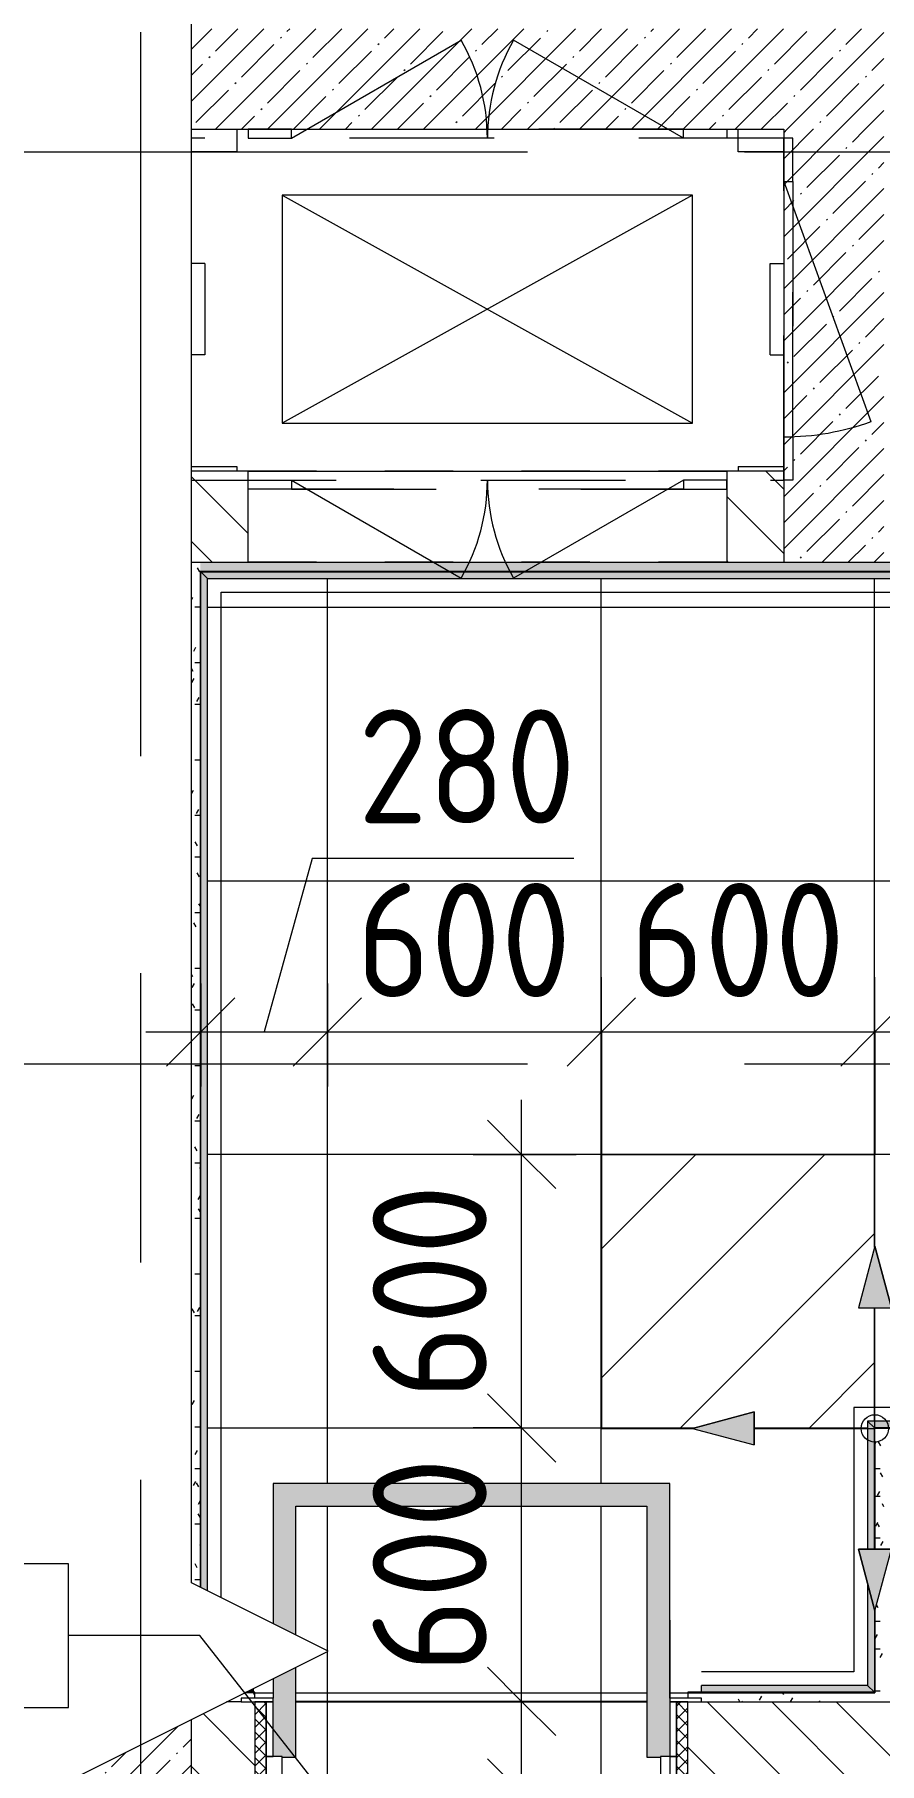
# Model space of a CAD drawing. Header units: millimetres. Extents: x 81773 to 282675, y -8553 to 29000.
# Drawn here: x 84627 to 86480, y 13465 to 17257 of the extents above; entities that cross this region are included whole.
import ezdxf

# ---------------------------------------------------------------- set-up
doc = ezdxf.new("R2010")
doc.units = ezdxf.units.MM
for name, pattern in [('Осевая', [3175, 635, -476.25, 1587.5, -476.25]), ('Снесенные', [714.375, 476.25, -238.125]), ('Штрих', [635, 317.5, -317.5]), ('Штрих короткий', [300, 150, -150])]:
    doc.linetypes.add(name, pattern=pattern)
for name, color, linetype, lineweight in [('A-ANNO-DIMS', 7, 'Continuous', 9), ('A-ANNO-DIMS-100', 7, 'Continuous', 9), ('A-DETL', 7, 'Continuous', 9), ('A-DETL-GENF', 7, 'Continuous', 9), ('A-DOOR', 7, 'Continuous', 9), ('A-DOOR-1', 7, 'Continuous', 13), ('A-DOOR-2', 7, 'Штрих короткий', 9), ('A-DOOR-FRAM', 7, 'Continuous', 13), ('A-DOOR-FRAM-1', 7, 'Continuous', 9), ('A-FLOR-HRAL-IDEN', 7, 'Continuous', 9), ('A-FLOR-IDEN', 7, 'Continuous', 9), ('A-FLOR-PATT', 7, 'Continuous', 9), ('A-GENM', 7, 'Continuous', 9), ('A-GENM-1', 7, 'Штрих', 9), ('A-WALL', 7, 'Continuous', 9), ('I-WALL', 7, 'Continuous', 9), ('M-EQPM', 7, 'Continuous', 9), ('M-EQPM-1', 7, 'Штрих', 9), ('M-EQPM-2', 7, 'Снесенные', 9), ('Оси', 7, 'Continuous', 9), ('Оси-2', 7, 'Осевая', 9)]:
    doc.layers.add(name, color=color, linetype=linetype, lineweight=lineweight)
for name, color, linetype, lineweight, true_color in [('A-DETL-GENF-2', 7, 'Continuous', 9, 0x004000), ('A-FLOR-1', 7, 'Continuous', 9, 0x787878), ('A-GENM-4', 7, 'Continuous', 9, 0x8000ff), ('A-WALL-1', 9, 'Continuous', 9, 0x808080), ('A-WALL-FNSH-1', 9, 'Continuous', 9, 0x808080), ('I-WALL-2', 9, 'Continuous', 9, 0x808080)]:
    doc.layers.add(name, color=color, linetype=linetype, lineweight=lineweight, true_color=true_color)
doc.styles.add('ISOCPEUR', font='isocpeur.ttf', dxfattribs={"width": 0.9, "height": 250})
doc.dimstyles.new('ISO-2_5_0_9К_БОЛЬШОЙ_округление', dxfattribs={"dimscale": 304.8, "dimtxt": 248.995294, "dimasz": 0.492126, "dimexe": 0.393701, "dimexo": 0, "dimgap": 0, "dimtad": 1, "dimdec": 0, "dimrnd": 10, "dimzin": 0, "dimdsep": 46, "dimtxsty": 'ISOCPEUR', "dimblk1": 'OBLIQUE', "dimblk2": 'OBLIQUE', "dimsah": 1, "dimcen": 0.09, "dimdle": 0.393701, "dimazin": 0, "dimtfac": 1, "dimtdec": 4, "dimtix": 1, "dimtmove": 0, "dimatfit": 3, "dimfxl": 1, "dimtvp": 1, "dimtolj": 1, "dimtzin": 0, "dimarcsym": 2})
doc.dimstyles.new('ISO-2_5_0_9К_БОЛЬШОЙ_округление_1', dxfattribs={"dimscale": 304.8, "dimtxt": 248.995294, "dimasz": 0.492126, "dimexe": 0.393701, "dimexo": 0, "dimgap": 0, "dimtad": 1, "dimdec": 0, "dimrnd": 10, "dimzin": 0, "dimdsep": 46, "dimtxsty": 'ISOCPEUR', "dimblk1": 'OBLIQUE', "dimblk2": 'OBLIQUE', "dimsah": 1, "dimcen": 0.09, "dimdle": 0.393701, "dimazin": 0, "dimtfac": 1, "dimtdec": 4, "dimtix": 1, "dimtmove": 1, "dimatfit": 3, "dimfxl": 1, "dimtvp": 1, "dimtolj": 1, "dimtzin": 0, "dimarcsym": 2})
pattern_1 = [(45, (0, 0), (-57.02463, 57.02463), []), (45, (57.025, 0), (-57.02463, 57.02463), [100.806, -20.161, 3.353, -16.808])]
pattern_2 = [(135, (0, 0), (-70.71068, -70.71068), [])]
pattern_3 = [(0, (0, 0), (121.92, 30.48), [10.058, -81.382, 10.058, -81.382, -487.68]), (0, (0, 0), (121.92, 30.48), [-182.88, 10.058, -172.822, 10.058, -81.382, -213.36]), (0, (0, 0), (121.92, 30.48), [-457.2, 10.058, -50.902, 10.058, -142.342]), (120, (45.72, 15.24), (-87.356454, 90.345817), [10.058, -81.382, 10.058, -81.382, -487.68]), (120, (45.72, 15.24), (-87.356454, 90.345817), [-182.88, 10.058, -172.822, 10.058, -81.382, -213.36]), (120, (45.72, 15.24), (-87.356454, 90.345817), [-457.2, 10.058, -50.902, 10.058, -142.342]), (240, (60.96, 76.2), (-34.563546, -120.825817), [10.058, -81.382, 10.058, -81.382, -487.68]), (240, (60.96, 76.2), (-34.563546, -120.825817), [-182.88, 10.058, -172.822, 10.058, -81.382, -213.36]), (240, (60.96, 76.2), (-34.563546, -120.825817), [-457.2, 10.058, -50.902, 10.058, -142.342])]

# ---------------------------------------------------------------- blocks, each defined once
blk = doc.blocks.new('110_Дверь_СКБ_1Ст_Внутренняя1 - Д-8 950x2100h_охрана-V1-План раскладки напольных покрытий 3 этажа в осях 23-33')
at = {"layer": 'A-DOOR'}
h = blk.add_hatch(dxfattribs=at)
h.set_pattern_fill('FP_6', color=256, style=0, pattern_type=2)
h.set_pattern_definition([(135, (1826.41, 164.685), (-14.14214, -14.14214), []), (225, (1826.41, 164.685), (14.14214, -14.14214), [])])
h.paths.add_polyline_path([(462.5, 100), (462.5, -100), (487.5, -100), (487.5, 100)])
at = {"layer": 'A-DOOR-FRAM-1'}
h = blk.add_hatch(dxfattribs=at)
h.set_pattern_fill('FP_7', color=256, style=0, pattern_type=2)
h.set_pattern_definition([(45, (-296.384, 164.685), (-14.1421, 14.1421), []), (135, (-296.384, 164.685), (-14.1421, -14.1421), [])])
h.paths.add_polyline_path([(-437.5, 100), (-462.5, 100), (-462.5, -100), (-437.5, -100), (-437.5, -2.4)])
at = {"layer": 'A-DOOR'}
blk.add_arc((437.5, 100), 850, 90, 180, dxfattribs=at)
at = {"layer": 'A-DOOR-1'}
for p, q in [((437.5, 950), (397.5, 950)), ((397.5, 950), (397.5, 100)), ((437.5, 100), (437.5, 950)), ((397.5, 100), (437.5, 100))]:
    blk.add_line(p, q, dxfattribs=at)
at = {"layer": 'A-DOOR-FRAM'}
for p, q in [((-422.5, 108), (-492.5, 108)), ((-492.5, 108), (-492.5, 100)), ((-492.5, 100), (-422.5, 100)), ((-437.5, 100), (-462.5, 100)), ((-462.5, 100), (-462.5, -100)), ((-412.5, 100), (-437.5, 100)), ((-437.5, 100), (-437.5, 20)), ((-437.5, -100), (-437.5, 100)), ((-422.5, 100), (-437.5, 100)), ((-437.5, 100), (-437.5, 99)), ((-437.5, 99), (-422.5, 99)), ((-422.5, 100), (-422.5, 108)), ((-422.5, 99), (-422.5, 100)), ((-412.5, 60), (-412.5, 100)), ((437.5, 100), (437.5, 60)), ((462.5, 100), (437.5, 100)), ((517.5, 108), (447.5, 108)), ((447.5, 108), (447.5, 100)), ((462.5, 100), (447.5, 100)), ((447.5, 100), (447.5, 99)), ((447.5, 100), (517.5, 100)), ((447.5, 99), (462.5, 99)), ((462.5, 20), (462.5, 100)), ((487.5, 100), (462.5, 100)), ((462.5, 100), (462.5, -100)), ((462.5, 99), (462.5, 100)), ((487.5, -100), (487.5, 100)), ((517.5, 100), (517.5, 108)), ((-402.5, 60), (-412.5, 60)), ((-402.5, 20), (-402.5, 60)), ((437.5, 60), (427.5, 60)), ((427.5, 60), (427.5, 20)), ((-437.5, 20), (-402.5, 20)), ((-422.5, 20), (-437.5, 20)), ((-437.5, 20), (-437.5, -100)), ((-422.5, -100), (-422.5, 20)), ((427.5, 20), (462.5, 20)), ((462.5, 20), (447.5, 20)), ((447.5, 20), (447.5, -100)), ((462.5, -100), (462.5, 20)), ((-422.5, -100), (-492.5, -100)), ((-492.5, -100), (-492.5, -108)), ((-492.5, -108), (-422.5, -108)), ((-462.5, -100), (-437.5, -100)), ((-437.5, -100), (-422.5, -100)), ((-422.5, -108), (-422.5, -100)), ((447.5, -100), (462.5, -100)), ((517.5, -100), (447.5, -100)), ((447.5, -100), (447.5, -108)), ((447.5, -108), (517.5, -108)), ((462.5, -100), (487.5, -100)), ((517.5, -108), (517.5, -100))]:
    blk.add_line(p, q, dxfattribs=at)
blk = doc.blocks.new('DOR_Проход в стене_Прямоугольный - 1050x1150 EI30-23344994-План раскладки напольных покрытий 3 этажа в осях 23-33')
at = {"layer": 'A-DOOR-2'}
for p, q in [((525, 100), (-525, 100)), ((525, -100), (-525, -100))]:
    blk.add_line(p, q, dxfattribs=at)
blk = doc.blocks.new('160_Подъемник - 160_Подъемник-23521422-План раскладки напольных покрытий 3 этажа в осях 23-33')
at = {"layer": 'A-GENM'}
for p, q in [((220, 0), (592.4, 215)), ((1080, 0), (707.6, 215)), ((-20, -95), (-20, 0)), ((-20, 0), (0, 0)), ((0, 0), (0, -95)), ((220, 20), (125, 20)), ((125, 20), (125, 0)), ((220, 0), (220, 20)), ((1080, 0), (1080, 20)), ((1080, 20), (1175, 20)), ((1175, 20), (1175, 0)), ((125, 0), (220, 0)), ((1175, 0), (1080, 0)), ((0, -95), (-20, -95)), ((0, -655), (-191.5, -128.8)), ((0, -655), (-20, -655)), ((-20, -655), (-20, -750)), ((0, -750), (0, -655)), ((-20, -750), (0, -750)), ((125, -770), (125, -750)), ((125, -750), (220, -750)), ((220, -750), (220, -770)), ((220, -750), (592.4, -965)), ((1080, -750), (707.6, -965)), ((1080, -750), (1080, -770)), ((1175, -750), (1080, -750)), ((1175, -770), (1175, -750)), ((220, -770), (125, -770)), ((1080, -770), (1175, -770))]:
    blk.add_line(p, q, dxfattribs=at)
for centre, radius, start, end in [((220, 0), 430, 0, 30), ((1080, 0), 430, 150, 180), ((0, -655), 560, 90, 110), ((220, -750), 430, 330, 0), ((1080, -750), 430, 180, 210)]:
    blk.add_arc(centre, radius, start, end, dxfattribs=at)
at = {"layer": 'A-GENM-1'}
for p, q in [((1080, 20), (220, 20)), ((220, 20), (1080, 20)), ((-20, -95), (-20, -655)), ((-20, -655), (-20, -95)), ((220, -770), (792, -770)), ((1080, -770), (508, -770))]:
    blk.add_line(p, q, dxfattribs=at)
at = {"layer": 'M-EQPM'}
for p, q in [((1100, -625), (200, -125)), ((200, -625), (1100, -125)), ((1100, -125), (200, -125)), ((200, -125), (200, -625)), ((1100, -625), (1100, -125)), ((200, -625), (1100, -625))]:
    blk.add_line(p, q, dxfattribs=at)
at = {"layer": 'M-EQPM-1'}
for p, q in [((1299.3, 0), (0, 0)), ((0, 0), (0, -750)), ((0, -750), (1299.3, -750))]:
    blk.add_line(p, q, dxfattribs=at)
blk = doc.blocks.new('Закладная деталь приямка - 200_100-20924312-План раскладки напольных покрытий 3 этажа в осях 23-33')
at = {"layer": 'M-EQPM-2'}
for p, q in [((85000, 16755), (84970.7, 16755)), ((85000, 16755), (85000, 16555)), ((85000, 16555), (84970.7, 16555))]:
    blk.add_line(p, q, dxfattribs=at)
blk = doc.blocks.new('Закладная деталь приямка - 200_100-V17-План раскладки напольных покрытий 3 этажа в осях 23-33')
at = {"layer": 'M-EQPM-2'}
for p, q in [((86240, 16555), (86240, 16755)), ((86240, 16755), (86270, 16755)), ((86240, 16555), (86270, 16555))]:
    blk.add_line(p, q, dxfattribs=at)
blk = doc.blocks.new('Закладная деталь приямка - 150_100-20924311-План раскладки напольных покрытий 3 этажа в осях 23-33')
at = {"layer": 'M-EQPM-2'}
for p, q in [((85070, 17050), (85070, 17000)), ((85070, 17000), (84970.7, 17000))]:
    blk.add_line(p, q, dxfattribs=at)
blk = doc.blocks.new('Закладная деталь приямка - 150_100-V18-План раскладки напольных покрытий 3 этажа в осях 23-33')
at = {"layer": 'M-EQPM-2'}
for p, q in [((86170, 17000), (86170, 17050)), ((86270, 17000), (86170, 17000))]:
    blk.add_line(p, q, dxfattribs=at)
blk = doc.blocks.new('Закладная деталь приямка - 150_100-V19-План раскладки напольных покрытий 3 этажа в осях 23-33')
at = {"layer": 'M-EQPM-2'}
for q in [(86270, 16310), (86170, 16300)]:
    blk.add_line((86170, 16310), q, dxfattribs=at)
blk = doc.blocks.new('Закладная деталь приямка - 150_100-V20-План раскладки напольных покрытий 3 этажа в осях 23-33')
at = {"layer": 'M-EQPM-2'}
for p, q in [((84970.7, 16310), (85070, 16310)), ((85070, 16310), (85070, 16300))]:
    blk.add_line(p, q, dxfattribs=at)
blk = doc.blocks.new('Плинтус - Плинтус керамогранит светло-серый-29857412-План раскладки напольных покрытий 3 этажа в осях 23-33')
at = {"layer": 'A-GENM-4'}
blk.add_hatch(color=256, dxfattribs=at).paths.add_polyline_path([(3963, -15), (3978, 0), (0, 0), (15, -15), (2063.4, -15)])
for p, q in [((0, 0), (3978, 0)), ((0, 0), (15, -15)), ((15, -15), (3963, -15)), ((3963, -15), (3978, 0)), ((45, -45), (3933, -45))]:
    blk.add_line(p, q, dxfattribs=at)
blk = doc.blocks.new('Плинтус - Плинтус керамогранит светло-серый-29857413-План раскладки напольных покрытий 3 этажа в осях 23-33')
at = {"layer": 'A-GENM-4'}
h = blk.add_hatch(color=256, dxfattribs=at)
h.paths.add_polyline_path([(2500, 0), (2234.2, 0), (2234.2, -15), (2515, -15)])
h.paths.add_polyline_path([(2099, 0), (0, 0), (15, -15), (2158.7, -15), (2102.7, 0)])
for p, q in [((0, 0), (2102.7, 0)), ((0, 0), (15, -15)), ((15, -15), (2158.7, -15)), ((2234.2, 0), (2499, 0)), ((2234.2, -15), (2499, -15)), ((2499, -15), (2515, -15)), ((2515, -15), (2500, 0)), ((45, -45), (2499, -45)), ((2499, -45), (2545, -45))]:
    blk.add_line(p, q, dxfattribs=at)
blk = doc.blocks.new('Плинтус - Плинтус керамогранит светло-серый-29857292-План раскладки напольных покрытий 3 этажа в осях 23-33')
at = {"layer": 'A-GENM-4'}
h = blk.add_hatch(color=256, dxfattribs=at)
h.paths.add_polyline_path([(580, 0), (397.3, 0), (341.3, -15), (565, -15)])
h.paths.add_polyline_path([(265.8, -15), (265.8, 0), (0, 0), (-15, -15), (1, -15)])
for p, q in [((0, 0), (-15, -15)), ((-15, -15), (1, -15)), ((1, 0), (265.8, 0)), ((1, -15), (265.8, -15)), ((341.3, -15), (565, -15)), ((397.3, 0), (580, 0)), ((565, -15), (580, 0)), ((-45, -45), (1, -45)), ((1, -45), (535, -45))]:
    blk.add_line(p, q, dxfattribs=at)
blk = doc.blocks.new('Плинтус - Плинтус керамогранит светло-серый-29857293-План раскладки напольных покрытий 3 этажа в осях 23-33')
at = {"layer": 'A-GENM-4'}
blk.add_hatch(color=256, dxfattribs=at).paths.add_polyline_path([(379, 0), (0, 0), (15, -15), (379, -15)])
for p, q in [((0, 0), (379, 0)), ((0, 0), (15, -15)), ((15, -15), (379, -15)), ((379, 0), (379, -15)), ((45, -45), (379, -45))]:
    blk.add_line(p, q, dxfattribs=at)
blk = doc.blocks.new('Плинтус - Плинтус керамогранит светло-серый-29857414-План раскладки напольных покрытий 3 этажа в осях 23-33')
at = {"layer": 'A-GENM-4'}
blk.add_hatch(color=256, dxfattribs=at).paths.add_polyline_path([(0, 0), (0, -8.1), (16.1, 0)])
for p, q in [((0, 0), (16.1, 0)), ((0, -8.1), (0, 0))]:
    blk.add_line(p, q, dxfattribs=at)
blk = doc.blocks.new('Плинтус - Плинтус керамогранит светло-серый-29857282-План раскладки напольных покрытий 3 этажа в осях 23-33')
at = {"layer": 'A-GENM-4'}
blk.add_hatch(color=256, dxfattribs=at).paths.add_polyline_path([(222.7, -15), (2443, -15), (2458, 0), (230.2, 0)])
for p, q in [((222.7, -15), (2443, -15)), ((230.2, 0), (2458, 0)), ((2443, -15), (2458, 0)), ((207.7, -45), (2413, -45))]:
    blk.add_line(p, q, dxfattribs=at)
blk = doc.blocks.new('Начало раскладки_красным - Начало раскладки_красным-V98-План раскладки напольных покрытий 3 этажа в осях 23-33')
at = {"layer": 'A-DETL-GENF'}
for points in [[(-36.2, 264.8), (36.2, 264.8), (0, 400)], [(-264.8, -36.2), (-264.8, 36.2), (-400, 0)], [(264.8, -36.2), (400, 0), (264.8, 36.2)], [(0, -400), (36.2, -264.8), (-36.2, -265)]]:
    blk.add_hatch(color=256, dxfattribs=at).paths.add_polyline_path(points)
for p, q in [((0, 400), (-36.2, 264.8)), ((0, 400), (-36.2, 264.8)), ((36.2, 264.8), (0, 400)), ((0, 400), (36.2, 264.8)), ((-36.2, 264.8), (36.2, 264.8)), ((-36.2, 264.8), (36.2, 264.8)), ((0, 30), (0, 264.8)), ((-264.8, 36.2), (-400, 0)), ((-400, 0), (-264.8, 36.2)), ((-400, 0), (-264.8, -36.2)), ((-400, 0), (-264.8, -36.2)), ((-264.8, -36.2), (-264.8, 36.2)), ((-264.8, 36.2), (-264.8, -36.2)), ((-30, 0), (-264.8, 0)), ((30, 0), (264.8, 0)), ((400, 0), (264.8, 36.2)), ((264.8, 36.2), (264.8, -36.2)), ((400, 0), (264.8, 36.2)), ((264.8, 36.2), (264.8, -36.2)), ((400, 0), (264.8, -36.2)), ((0, -30), (0, -264.8)), ((264.8, -36.2), (400, 0)), ((36.2, -264.8), (-36.2, -264.8)), ((-36.2, -264.8), (0, -400)), ((0, -400), (-36.2, -264.8)), ((-36.2, -264.8), (36.2, -264.8)), ((0, -400), (36.2, -264.8)), ((0, -400), (36.2, -264.8))]:
    blk.add_line(p, q, dxfattribs=at)
blk.add_circle((0, 0), 30, dxfattribs=at)
blk = doc.blocks.new('DET_L_Линия разрыва - М100-30674062-План раскладки напольных покрытий 3 этажа в осях 23-33')
at = {"layer": 'A-DETL-GENF'}
for p, q in [((13669.4, 300), (13519.4, 0)), ((13969.4, -300), (13669.4, 300)), ((13519.4, 0), (35.2, 0))]:
    blk.add_line(p, q, dxfattribs=at)
blk = doc.blocks.new('DIMBLOCK9-План раскладки напольных покрытий 3 этажа в осях 23-33')
at = {"layer": 'A-ANNO-DIMS-100'}
for p, q in [((85235.8, 15450.4), (85130, 15069.7)), ((85809.8, 15450.4), (85235.8, 15450.4)), ((84991, 15175.7), (84991, 14949.7)), ((84991, 15069.7), (84991, 15175.7)), ((85269, 15175.7), (85269, 14949.7)), ((85269, 15069.7), (85269, 15175.7)), ((84871, 15069.7), (85269, 15069.7))]:
    blk.add_line(p, q, dxfattribs=at)
at = {"layer": 'A-ANNO-DIMS-100', "lineweight": 20}
for p, q in [((84991, 15069.7), (85066, 15144.7)), ((85269, 15069.7), (85344, 15144.7)), ((84991, 15069.7), (84916, 14994.7)), ((85269, 15069.7), (85194, 14994.7))]:
    blk.add_line(p, q, dxfattribs=at)
at = {"layer": 'A-ANNO-DIMS-100', "color": 0, "insert": (85335.8, 15777.1), "char_height": 250, "width": 568.858, "attachment_point": 1, "line_spacing_factor": 1.149209, "style": 'ISOCPEUR'}
blk.add_mtext('280', dxfattribs=at)
blk = doc.blocks.new('_Oblique')
at = {"color": 0, "linetype": 'ByBlock', "lineweight": -2}
blk.add_line((-0.5, -0.5), (0.5, 0.5), dxfattribs=at)
blk = doc.blocks.new('DIMBLOCK10-План раскладки напольных покрытий 3 этажа в осях 23-33')
at = {"layer": 'A-ANNO-DIMS-100'}
for p, q in [((85269, 15175.7), (85269, 14949.7)), ((85269, 15069.7), (85269, 15175.7)), ((85870, 14800), (85870, 15189.7)), ((85269, 15069.7), (85870, 15069.7)), ((85870, 15069.7), (85870, 14800))]:
    blk.add_line(p, q, dxfattribs=at)
at = {"layer": 'A-ANNO-DIMS-100', "lineweight": 20}
for p, q in [((85269, 15069.7), (85344, 15144.7)), ((85870, 15069.7), (85945, 15144.7)), ((85269, 15069.7), (85194, 14994.7)), ((85870, 15069.7), (85795, 14994.7))]:
    blk.add_line(p, q, dxfattribs=at)
at = {"layer": 'A-ANNO-DIMS-100', "color": 0, "insert": (85332.5, 15396.3), "char_height": 250, "width": 568.858, "attachment_point": 1, "line_spacing_factor": 1.149209, "style": 'ISOCPEUR'}
blk.add_mtext('600', dxfattribs=at)
blk = doc.blocks.new('DIMBLOCK11-План раскладки напольных покрытий 3 этажа в осях 23-33')
at = {"layer": 'A-ANNO-DIMS-100'}
for p, q in [((85870, 14800), (85870, 15189.7)), ((86470, 14800), (86470, 15189.7)), ((85870, 15069.7), (86590, 15069.7)), ((85870, 15069.7), (85870, 14800)), ((86470, 15069.7), (86470, 14800))]:
    blk.add_line(p, q, dxfattribs=at)
at = {"layer": 'A-ANNO-DIMS-100', "lineweight": 20}
for p, q in [((85870, 15069.7), (85945, 15144.7)), ((86470, 15069.7), (86545, 15144.7)), ((85870, 15069.7), (85795, 14994.7)), ((86470, 15069.7), (86395, 14994.7))]:
    blk.add_line(p, q, dxfattribs=at)
at = {"layer": 'A-ANNO-DIMS-100', "color": 0, "insert": (85933, 15396.3), "char_height": 250, "width": 568.858, "attachment_point": 1, "line_spacing_factor": 1.149209, "style": 'ISOCPEUR'}
blk.add_mtext('600', dxfattribs=at)
blk = doc.blocks.new('DIMBLOCK12-План раскладки напольных покрытий 3 этажа в осях 23-33')
at = {"layer": 'A-ANNO-DIMS-100', "lineweight": 20}
for p, q in [((85694.9, 13601), (85619.9, 13676)), ((85694.9, 13601), (85769.9, 13526)), ((85694.9, 13400), (85619.9, 13475)), ((85694.9, 13400), (85769.9, 13325))]:
    blk.add_line(p, q, dxfattribs=at)
at = {"layer": 'A-ANNO-DIMS-100'}
for p, q in [((85588.9, 13601), (85814.9, 13601)), ((85694.9, 13601), (85588.9, 13601)), ((85694.9, 13280), (85694.9, 13601)), ((85694.9, 13453.9), (85694.9, 13500.5)), ((85694.9, 12879.9), (85694.9, 13453.9)), ((85588.9, 13400), (85814.9, 13400)), ((85694.9, 13400), (85588.9, 13400))]:
    blk.add_line(p, q, dxfattribs=at)
at = {"layer": 'A-ANNO-DIMS-100', "color": 0, "insert": (85368.3, 12879.9), "char_height": 250, "width": 568.858, "attachment_point": 1, "rotation": 90, "line_spacing_factor": 1.149209, "style": 'ISOCPEUR'}
blk.add_mtext('200', dxfattribs=at)
blk = doc.blocks.new('DIMBLOCK13-План раскладки напольных покрытий 3 этажа в осях 23-33')
at = {"layer": 'A-ANNO-DIMS-100', "lineweight": 20}
for p, q in [((85694.9, 14201), (85619.9, 14276)), ((85694.9, 14201), (85769.9, 14126)), ((85694.9, 13601), (85619.9, 13676)), ((85694.9, 13601), (85769.9, 13526))]:
    blk.add_line(p, q, dxfattribs=at)
at = {"layer": 'A-ANNO-DIMS-100'}
for p, q in [((85588.9, 14201), (85814.9, 14201)), ((85694.9, 14201), (85588.9, 14201)), ((85694.9, 13601), (85694.9, 14201)), ((85588.9, 13601), (85814.9, 13601)), ((85694.9, 13601), (85588.9, 13601))]:
    blk.add_line(p, q, dxfattribs=at)
at = {"layer": 'A-ANNO-DIMS-100', "color": 0, "insert": (85368.3, 13664), "char_height": 250, "width": 568.858, "attachment_point": 1, "rotation": 90, "line_spacing_factor": 1.149209, "style": 'ISOCPEUR'}
blk.add_mtext('600', dxfattribs=at)
blk = doc.blocks.new('DIMBLOCK14-План раскладки напольных покрытий 3 этажа в осях 23-33')
at = {"layer": 'A-ANNO-DIMS-100'}
for p, q in [((85694.9, 14201), (85694.9, 14921)), ((85588.9, 14801), (85814.9, 14801)), ((85694.9, 14801), (85588.9, 14801)), ((85588.9, 14201), (85814.9, 14201)), ((85694.9, 14201), (85588.9, 14201))]:
    blk.add_line(p, q, dxfattribs=at)
at = {"layer": 'A-ANNO-DIMS-100', "lineweight": 20}
for p, q in [((85694.9, 14801), (85619.9, 14876)), ((85694.9, 14801), (85769.9, 14726)), ((85694.9, 14201), (85619.9, 14276)), ((85694.9, 14201), (85769.9, 14126))]:
    blk.add_line(p, q, dxfattribs=at)
at = {"layer": 'A-ANNO-DIMS-100', "color": 0, "insert": (85368.3, 14264), "char_height": 250, "width": 568.858, "attachment_point": 1, "rotation": 90, "line_spacing_factor": 1.149209, "style": 'ISOCPEUR'}
blk.add_mtext('600', dxfattribs=at)
blk = doc.blocks.new('М_ограждение1 - Типоразмер-32868623-План раскладки напольных покрытий 3 этажа в осях 23-33')
at = {"layer": 'A-FLOR-HRAL-IDEN'}
for p, q in [((3.352, 1.797), (-3.648, 1.797)), ((-3.648, 1.797), (-3.648, -1.359)), ((3.352, -1.359), (3.352, 1.797)), ((-3.648, -1.359), (3.352, -1.359))]:
    blk.add_line(p, q, dxfattribs=at)

msp = doc.modelspace()

# ---------------------------------------------------------------- hatches: boundary and pattern name
at = {"layer": 'A-DETL-GENF-2'}
h = msp.add_hatch(dxfattribs=at)
h.set_pattern_fill('FP_52', color=256, style=0, pattern_type=2)
h.set_pattern_definition([(45, (0, 0), (-141.42136, 141.42136), [])])
h.paths.add_polyline_path([(86417.7, 14200), (86470, 14200), (86470, 14464.8), (86433.8, 14464.8), (86470, 14600), (86470, 14800), (85870, 14800), (85870, 14200), (86070, 14200), (86205.2, 14236.2), (86205.2, 14200)])
at = {"layer": 'A-FLOR-PATT'}
h = msp.add_hatch(dxfattribs=at)
h.set_pattern_fill('FP_43', color=256, style=0, pattern_type=2)
h.set_pattern_definition([(0, (87069, 14801), (0, 600), []), (90, (87069, 14801), (-600, 4e-14), [])])
h.paths.add_polyline_path([(86010, 13400), (86010, 13400.9), (85965, 13400)])
h.paths.add_polyline_path([(85230, 13420.9), (86010, 13420.9), (86010, 13440), (86000, 13440), (86000, 13479.1), (85970, 13479.1), (85970, 14029.1), (85200, 14029.1), (85200, 13746.7), (85270.7, 13711.4), (85200, 13676.1), (85200, 13479.1), (85170, 13479.1), (85170, 13440), (85160, 13440), (85160, 13420.9), (85200, 13420.9)])
h.paths.add_polyline_path([(86060, 13608), (86060, 13620), (86470, 13621), (86468.9, 13621), (86090, 13621), (86090, 13636), (86454, 13636), (86454, 13859.7), (86433.8, 13935.2), (86454, 13935.2), (86454, 14216), (86734.8, 14216), (86734.8, 14236.2), (86810.3, 14216), (88954, 14216), (88954, 16064), (85006, 16064), (85006, 13843.7), (85150, 13771.7), (85150, 14079.1), (86020, 14079.1), (86020, 13608), (86035, 13608)])
h.paths.add_polyline_path([(85144.5, 13608), (85150, 13608), (85150, 13651.1), (85106, 13629.1), (85106, 13621), (85110, 13620), (85110, 13608), (85135, 13608)])
h.paths.add_polyline_path([(84991, 13851.2), (84991, 16079), (88969, 16079), (88969, 14201), (88970, 14201), (88969, 16080), (84990, 16079), (84990, 13851.7)])
h.paths.add_polyline_path([(86470, 13935.2), (86470, 14200), (86469, 14199.6), (86469, 13935.2)])
h.paths.add_polyline_path([(86205.2, 14163.8), (86070, 14200), (86205.2, 14236.2), (86205.2, 14200)])
h.paths.add_polyline_path([(86470, 14464.8), (86433.8, 14464.8), (86470, 14600), (86506.2, 14464.8)])
h = msp.add_hatch(color=256, dxfattribs=at)
h.paths.add_polyline_path([(85170, 13479.1), (85200, 13480), (85200, 13676.1), (85150, 13651.1), (85150.1, 13480), (85170, 13480)])
h.paths.add_polyline_path([(85970, 13479.1), (86020, 13480), (86020, 14079.1), (85150, 14079.1), (85150, 13771.7), (85200, 13746.7), (85200, 14029.1), (85970, 14029.1), (85970, 13480)])
at = {"layer": 'I-WALL'}
h = msp.add_hatch(dxfattribs=at)
h.set_pattern_fill('FP_4', color=256, style=0, pattern_type=2)
h.set_pattern_definition(pattern_1)
h.paths.add_polyline_path([(86270, 17050), (86490, 17050), (86490, 17270), (84970.7, 17270), (84970.7, 17050), (85781.1, 17050)])
h = msp.add_hatch(dxfattribs=at)
h.set_pattern_fill('FP_4', color=256, style=0, pattern_type=2)
h.set_pattern_definition(pattern_1)
h.paths.add_polyline_path([(86270, 16100), (86490, 16100), (86490, 17050), (86270, 17050), (86270, 16180)])
h = msp.add_hatch(dxfattribs=at)
h.set_pattern_fill('FP_3', color=256, style=0, pattern_type=2)
h.set_pattern_definition(pattern_2)
h.paths.add_polyline_path([(86145, 16100), (86270, 16100), (86270, 16300), (86145, 16300)])
h.paths.add_polyline_path([(85095, 16100), (85095, 16300), (84970.7, 16300), (84970.7, 16100), (84990, 16100)])
h = msp.add_hatch(dxfattribs=at)
h.set_pattern_fill('FP_3', color=256, style=0, pattern_type=2)
h.set_pattern_definition(pattern_2)
h.paths.add_polyline_path([(89450, 13400), (89450, 13600), (88200, 13600), (88200, 13400), (89420, 13400)])
h.paths.add_polyline_path([(86618.4, 13400), (86618.4, 13600), (86060, 13600), (86060, 13400), (86417.7, 13400)])
h.paths.add_polyline_path([(87500, 13400), (87500, 13600), (87318.4, 13600), (87318.4, 13400)])
h.paths.add_polyline_path([(84970.7, 13400), (85110, 13400), (85110, 13600), (85047.9, 13600), (84970, 13561.1), (84970, 13400)])
h = msp.add_hatch(dxfattribs=at)
h.set_pattern_fill('FP_4', color=256, style=0, pattern_type=2)
h.set_pattern_definition(pattern_1)
h.paths.add_polyline_path([(84970, 13261.7), (84970, 13561.1), (84750, 13451.1), (84750, 13371.7), (84960.2, 13266.6)])
at = {"layer": 'I-WALL-2'}
h = msp.add_hatch(dxfattribs=at)
h.set_pattern_fill('FP_35', color=256, style=0, pattern_type=2)
h.set_pattern_definition(pattern_3)
h.paths.add_polyline_path([(84990, 13851.7), (84990, 16100), (84970.7, 16099.3), (84970.7, 13861.4), (84972, 13860.7)])
h = msp.add_hatch(dxfattribs=at)
h.set_pattern_fill('FP_35', color=256, style=0, pattern_type=2)
h.set_pattern_definition(pattern_3)
h.paths.add_polyline_path([(88969, 16080), (88970, 16080), (88970, 16100), (84990, 16100), (84990, 16080), (87054.4, 16080)])
h = msp.add_hatch(dxfattribs=at)
h.set_pattern_fill('FP_35', color=256, style=0, pattern_type=2)
h.set_pattern_definition(pattern_3)
h.paths.add_polyline_path([(88970, 14180), (88970, 14200), (86870, 14200), (86795.4, 14180), (88964.2, 14180)])
h.paths.add_polyline_path([(86734.8, 14180), (86734.8, 14200), (86470, 14200), (86470, 14180), (86490, 14180)])
h = msp.add_hatch(dxfattribs=at)
h.set_pattern_fill('FP_35', color=256, style=0, pattern_type=2)
h.set_pattern_definition(pattern_3)
h.paths.add_polyline_path([(86470, 13600), (86490, 13600), (86490, 13874.6), (86470, 13800), (86470, 13620)])
h.paths.add_polyline_path([(86481.3, 13935.2), (86490, 13935.2), (86490, 14180), (86470, 14180), (86470, 13935.2)])
h = msp.add_hatch(dxfattribs=at)
h.set_pattern_fill('FP_35', color=256, style=0, pattern_type=2)
h.set_pattern_definition(pattern_3)
h.paths.add_polyline_path([(86470, 13600), (86469, 13620), (86060, 13620), (86060, 13608), (86090, 13608), (86090, 13600), (86417.7, 13600)])
h.paths.add_polyline_path([(85080, 13600), (85080, 13608), (85110, 13608), (85110, 13620), (85087.9, 13620), (85047.9, 13600)])

# ---------------------------------------------------------------- linework, layer by layer
at = {"layer": 'A-DETL'}
for p, q in [((86470, 14800), (85870, 14800)), ((85870, 14800), (85870, 14200)), ((86470, 14600), (86470, 14800)), ((86470, 14200), (86470, 14464.8)), ((85870, 14200), (86070, 14200)), ((86205.2, 14200), (86470, 14200))]:
    msp.add_line(p, q, dxfattribs=at)
at = {"layer": 'A-FLOR-1'}
for p, q in [((85150, 14079.1), (85150, 13771.7)), ((86020, 14079.1), (85150, 14079.1)), ((86020, 13608), (86020, 14079.1)), ((85200, 13746.7), (85200, 14029.1)), ((85200, 14029.1), (85970, 14029.1)), ((85970, 14029.1), (85970, 13479.1)), ((85200, 13479.1), (85200, 13676.1)), ((85150, 13651.1), (85150, 13608)), ((85170, 13479.1), (85200, 13479.1)), ((85970, 13479.1), (86000, 13479.1))]:
    msp.add_line(p, q, dxfattribs=at)
at = {"layer": 'A-FLOR-HRAL-IDEN'}
for p, q in [((84988.9, 13745.7), (84700.7, 13745.7)), ((85262.8, 13397.2), (84988.9, 13745.7))]:
    msp.add_line(p, q, dxfattribs=at)
at = {"layer": 'A-FLOR-IDEN'}
msp.add_line((86020, 13779.1), (86020, 12859.9), dxfattribs=at)
at = {"layer": 'A-WALL'}
for p, q in [((84970.7, 16100), (88990, 16100)), ((88970, 16080), (84990, 16080)), ((84990, 16080), (84990, 13851.7)), ((86470, 13935.2), (86470, 14180)), ((86470, 13800), (86470, 13620)), ((85110, 13620), (85087.9, 13620)), ((86060, 13620), (86470, 13620)), ((85080, 13600), (85047.9, 13600)), ((86090, 13600), (86618.4, 13600)), ((84970, 13561.1), (84970, 13400))]:
    msp.add_line(p, q, dxfattribs=at)
at = {"layer": 'A-WALL-1'}
for p, q in [((84970.7, 17050), (86270, 17050)), ((86270, 17050), (86270, 16100)), ((85095, 16300), (84970.7, 16300)), ((85095, 16100), (85095, 16300)), ((86270, 16300), (86145, 16300)), ((86145, 16300), (86145, 16100)), ((86734.8, 14200), (86470, 14200)), ((85110, 13608), (85110, 13620)), ((86060, 13620), (86060, 13608))]:
    msp.add_line(p, q, dxfattribs=at)
at = {"layer": 'A-WALL-FNSH-1'}
for p, q in [((84991, 16079), (88969, 16079)), ((84991, 13851.2), (84991, 16079)), ((86734.8, 14201), (86469, 14201)), ((86469, 14200), (86469, 13935.2)), ((86470, 14180), (86470, 14200)), ((86469, 13803.7), (86469, 13621)), ((85110, 13621), (85089.9, 13621)), ((85110, 13620), (85110, 13621)), ((86469, 13621), (86060, 13621)), ((86060, 13621), (86060, 13620))]:
    msp.add_line(p, q, dxfattribs=at)
at = {"layer": 'I-WALL'}
for p, q in [((85095, 16300), (86145, 16300)), ((85110, 13620), (85150, 13620)), ((85200, 13620), (85970, 13620)), ((86020, 13620), (86060, 13620)), ((85200, 13600), (85970, 13600))]:
    msp.add_line(p, q, dxfattribs=at)
at = {"layer": 'Оси'}
for p, q in [((82572.9, 17000), (85072.9, 17000)), ((82572.9, 15000), (85072.9, 15000))]:
    msp.add_line(p, q, dxfattribs=at)
at = {"layer": 'Оси-2'}
for p, q in [((84860, 1863.7), (84860, 19415.1)), ((85072.9, 17000), (122760, 17000)), ((85072.9, 15000), (122160, 15000))]:
    msp.add_line(p, q, dxfattribs=at)

# ---------------------------------------------------------------- block references
at = {"layer": 'A-DETL-GENF', "rotation": 270.0000000000003}
msp.add_blockref('DET_L_Линия разрыва - М100-30674062-План раскладки напольных покрытий 3 этажа в осях 23-33', (84970.7, 27380.8), dxfattribs=at)
at = {"layer": 'A-DETL-GENF'}
msp.add_blockref('Начало раскладки_красным - Начало раскладки_красным-V98-План раскладки напольных покрытий 3 этажа в осях 23-33', (86470, 14200), dxfattribs=at)
at = {"layer": 'A-DOOR'}
msp.add_blockref('DOR_Проход в стене_Прямоугольный - 1050x1150 EI30-23344994-План раскладки напольных покрытий 3 этажа в осях 23-33', (85620, 16200), dxfattribs=at)
at = {"layer": 'A-DOOR', "rotation": 180}
msp.add_blockref('110_Дверь_СКБ_1Ст_Внутренняя1 - Д-8 950x2100h_охрана-V1-План раскладки напольных покрытий 3 этажа в осях 23-33', (85597.5, 13500), dxfattribs=at)
at = {"layer": 'A-FLOR-HRAL-IDEN', "xscale": 99.99999999999993, "yscale": 99.99999999999993, "zscale": 99.99999999999993}
msp.add_blockref('М_ограждение1 - Типоразмер-32868623-План раскладки напольных покрытий 3 этажа в осях 23-33', (84365.6, 13723.5), dxfattribs=at)
at = {"layer": 'A-GENM-4'}
msp.add_blockref('Плинтус - Плинтус керамогранит светло-серый-29857412-План раскладки напольных покрытий 3 этажа в осях 23-33', (84991, 16079), dxfattribs=at)
for name, p, rotation in [('Плинтус - Плинтус керамогранит светло-серый-29857282-План раскладки напольных покрытий 3 этажа в осях 23-33', (84991, 13621), 90), ('Плинтус - Плинтус керамогранит светло-серый-29857413-План раскладки напольных покрытий 3 этажа в осях 23-33', (88969, 14201), 180), ('Плинтус - Плинтус керамогранит светло-серый-29857292-План раскладки напольных покрытий 3 этажа в осях 23-33', (86469, 14201), 270), ('Плинтус - Плинтус керамогранит светло-серый-29857293-План раскладки напольных покрытий 3 этажа в осях 23-33', (86469, 13621), 180), ('Плинтус - Плинтус керамогранит светло-серый-29857414-План раскладки напольных покрытий 3 этажа в осях 23-33', (85106, 13621), 180)]:
    msp.add_blockref(name, p, dxfattribs=dict(at, rotation=rotation))
at = {"layer": 'M-EQPM', "rotation": 180}
msp.add_blockref('160_Подъемник - 160_Подъемник-23521422-План раскладки напольных покрытий 3 этажа в осях 23-33', (86270, 16280), dxfattribs=at)
at = {"layer": 'M-EQPM'}
for name in ['Закладная деталь приямка - 150_100-20924311-План раскладки напольных покрытий 3 этажа в осях 23-33', 'Закладная деталь приямка - 150_100-V18-План раскладки напольных покрытий 3 этажа в осях 23-33', 'Закладная деталь приямка - 200_100-20924312-План раскладки напольных покрытий 3 этажа в осях 23-33', 'Закладная деталь приямка - 200_100-V17-План раскладки напольных покрытий 3 этажа в осях 23-33', 'Закладная деталь приямка - 150_100-V20-План раскладки напольных покрытий 3 этажа в осях 23-33', 'Закладная деталь приямка - 150_100-V19-План раскладки напольных покрытий 3 этажа в осях 23-33']:
    msp.add_blockref(name, (0, 0), dxfattribs=at)

# ---------------------------------------------------------------- dimensions: what is measured, and where the dimension line sits
at = {"layer": 'A-ANNO-DIMS'}
dim = msp.add_linear_dim(base=(85269, 15069.7), p1=(84991, 15175.7), p2=(85269, 15175.7), dimstyle='ISO-2_5_0_9К_БОЛЬШОЙ_округление_1', override={"dimpost": '<>', "dimfxl": 277.999998}, dxfattribs=at)
dim.commit()
dim.dimension.update_dxf_attribs({"geometry": 'DIMBLOCK9-План раскладки напольных покрытий 3 этажа в осях 23-33', "text_midpoint": (85620.2, 15610.4), "dimtype": 160})
for base, p1, p2, override, picture, middle in [((85870, 15069.7), (85269, 15175.7), (85870, 14800), {"dimpost": '<>', "dimfxl": 708.782125}, 'DIMBLOCK10-План раскладки напольных покрытий 3 этажа в осях 23-33', (85569.5, 15194.7)), ((86470, 15069.7), (85870, 14800), (86470, 14800), {"dimpost": '<>', "dimfxl": 600}, 'DIMBLOCK11-План раскладки напольных покрытий 3 этажа в осях 23-33', (86170, 15194.7))]:
    dim = msp.add_linear_dim(base=base, p1=p1, p2=p2, dimstyle='ISO-2_5_0_9К_БОЛЬШОЙ_округление', override=override, dxfattribs=at)
    dim.commit()
    dim.dimension.update_dxf_attribs({"geometry": picture, "text_midpoint": middle})
for base, p1, p2, picture, middle in [((85694.9, 14801), (85588.9, 14201), (85588.9, 14801), 'DIMBLOCK14-План раскладки напольных покрытий 3 этажа в осях 23-33', (85569.9, 14501)), ((85694.9, 14201), (85588.9, 13601), (85588.9, 14201), 'DIMBLOCK13-План раскладки напольных покрытий 3 этажа в осях 23-33', (85569.9, 13901))]:
    dim = msp.add_linear_dim(base=base, p1=p1, p2=p2, angle=90, dimstyle='ISO-2_5_0_9К_БОЛЬШОЙ_округление', override={"dimpost": '<>', "dimfxl": 600}, dxfattribs=at)
    dim.commit()
    dim.dimension.update_dxf_attribs({"geometry": picture, "text_midpoint": middle})
dim = msp.add_linear_dim(base=(85694.9, 13601), p1=(85588.9, 13400), p2=(85588.9, 13601), angle=90, dimstyle='ISO-2_5_0_9К_БОЛЬШОЙ_округление_1', override={"dimpost": '<>', "dimfxl": 201.00001}, dxfattribs=at)
dim.commit()
dim.dimension.update_dxf_attribs({"geometry": 'DIMBLOCK12-План раскладки напольных покрытий 3 этажа в осях 23-33', "text_midpoint": (85535, 13164.3), "dimtype": 160, "text_rotation": 90})

doc.saveas('drawing.dxf')
